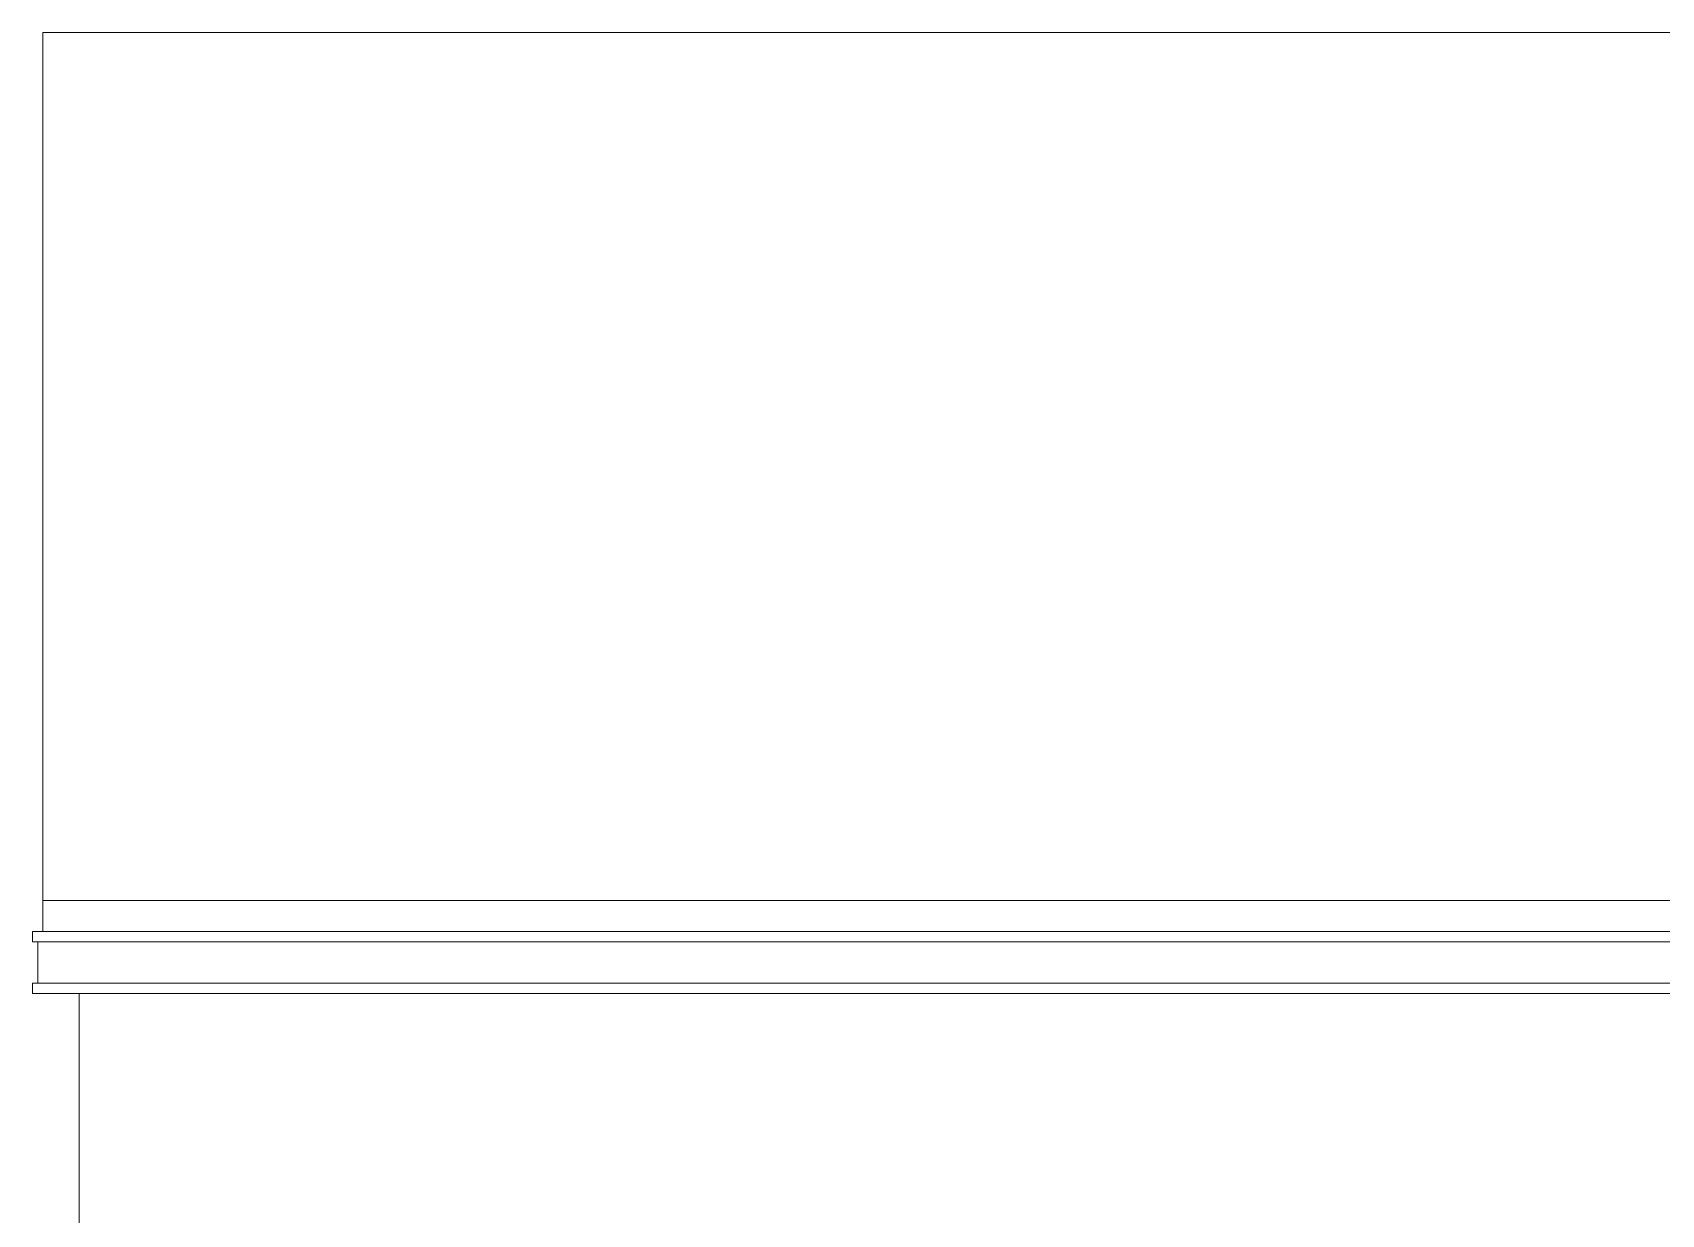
# Model space of a CAD drawing. Header units: metres. Extents: x 12.2 to 77.2, y 18.8 to 35.5.
# Drawn here: x 63.225 to 67.23, y 22.956 to 25.862 of the extents above; entities that cross this region are included whole.
import ezdxf

# ---------------------------------------------------------------- set-up
doc = ezdxf.new("R2010")
doc.units = ezdxf.units.M
doc.layers.add('0inne_gulv', color=7, linetype='Continuous', lineweight=13)

# ---------------------------------------------------------------- blocks, each defined once
blk = doc.blocks.new('One bedroom house bk')
for p, q in [((4.3234, 2.4802), (-8.5544, 2.4802)), ((-8.5544, 2.4802), (-8.5544, 0.3466)), ((-8.5544, 0.3466), (-2.1028, 0.3466)), ((-8.5544, 0.2704), (-8.5544, 0.3466)), ((-8.5798, 0.245), (-8.5798, 0.2704)), ((-8.5798, 0.2704), (-8.5544, 0.2704)), ((-8.5671, 0.245), (-8.5798, 0.245)), ((-8.5671, 0.1434), (-8.5671, 0.245)), ((-2.1028, 0.245), (-8.5671, 0.245)), ((-8.5544, 0.2704), (-2.1028, 0.2704)), ((-8.5671, 0.1434), (-8.5798, 0.1434)), ((-8.5798, 0.118), (-8.5798, 0.1434)), ((-2.1028, 0.1434), (-8.5671, 0.1434)), ((-8.5798, 0.118), (-8.4655, 0.118)), ((-8.4655, 0.118), (-2.1028, 0.118)), ((-8.4655, -1.5222), (-8.4655, 0.118))]:
    blk.add_line(p, q)

msp = doc.modelspace()

# ---------------------------------------------------------------- block references
at = {"layer": '0inne_gulv'}
msp.add_blockref('One bedroom house bk', (71.8047, 23.3818), dxfattribs=at)

doc.saveas('drawing.dxf')
